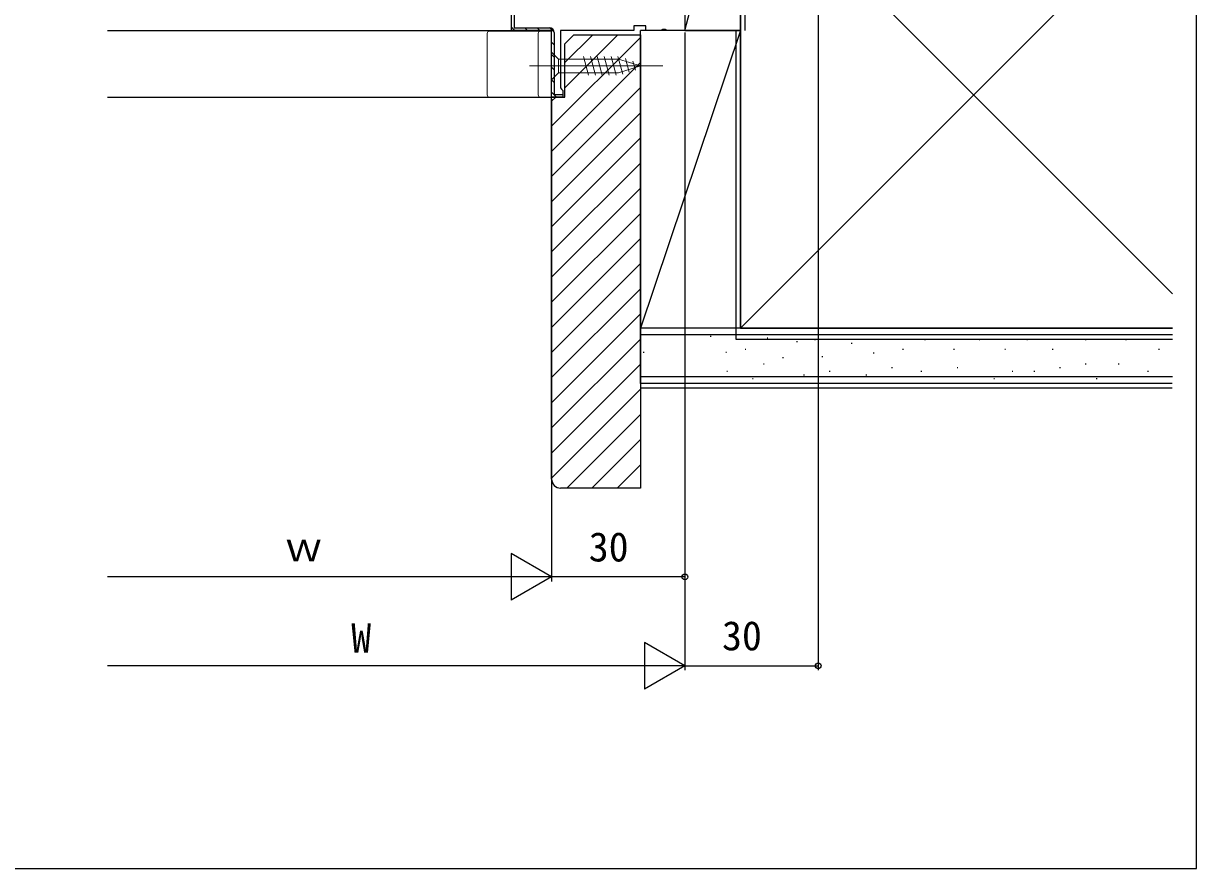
# Model space of a CAD drawing. Units: millimetres, scale not verified. Extents: x -525 to 525, y -783 to 779.
# Drawn here: x 260.9 to 525, y -782.9 to -592.7 of the extents above; entities that cross this region are included whole.
import ezdxf
from ezdxf.enums import TextEntityAlignment as Align

# ---------------------------------------------------------------- set-up
doc = ezdxf.new("R2010")
doc.units = ezdxf.units.MM
doc.header["$LTSCALE"] = 4
for name, color, linetype in [('0-2_YKK_11', 7, 'Continuous'), ('0-4_YKK_12', 2, 'Continuous'), ('0-7_YKK_D', 6, 'Continuous'), ('0-8_YKK_ZWAK', 7, 'Continuous'), ('0-9_YSS_K', 3, 'Continuous'), ('0-A_YSS_KE', 3, 'Continuous')]:
    doc.layers.add(name, color=color, linetype=linetype)
doc.layers.add('0-5_YKK_13', color=4, linetype='Continuous', lineweight=18)
doc.styles.add('ＭＳ ゴシック', font='')
doc.styles.get('ＭＳ ゴシック').set_extended_font_data('MS Gothic')

msp = doc.modelspace()

# ---------------------------------------------------------------- linework, layer by layer
at = {"layer": '0-2_YKK_11'}
for p, q in [((370.832, -593.553), (371.553, -594.274)), ((373.781, -593.674), (374.381, -594.274)), ((376.61, -593.674), (377.21, -594.274)), ((379.444, -593.68), (380.426, -594.662)), ((379.832, -596.896), (380.432, -597.496)), ((379.832, -599.725), (380.432, -600.325)), ((379.832, -602.553), (380.432, -603.153)), ((379.832, -605.381), (380.432, -605.981)), ((379.832, -608.21), (380.896, -609.274))]:
    msp.add_line(p, q, dxfattribs=at)
for points in [[(419.832, -464.274), (419.832, -541.774), (439.832, -541.774), (439.832, -544.274), (409.832, -544.274), (409.832, -594.274), (405.757, -594.274), (405.366, -594.086), (404.898, -594.086), (404.508, -594.274), (401.032, -594.274), (401.032, -593.274), (398.332, -593.274), (398.332, -594.274), (381.832, -594.274), (381.832, -607.182), (382.082, -607.478), (382.332, -607.774), (382.332, -609.274), (379.832, -609.274), (379.832, -594.274), (370.832, -594.274), (370.832, -589.474)], [(380.432, -594.774), (380.432, -608.674), (382.332, -608.674), (382.332, -609.274), (379.832, -609.274), (379.832, -594.274), (370.832, -594.274), (370.832, -589.474)], [(371.432, -589.474), (371.432, -593.674), (379.332, -593.674)]]:
    msp.add_lwpolyline(points, dxfattribs=at)
msp.add_arc((379.332, -594.774), 1.1, 0.00001, 89.99999, dxfattribs=at)
at = {"layer": '0-4_YKK_12'}
for p, q in [((279.832, -594.274), (371.332, -594.274)), ((279.832, -609.274), (380.896, -609.274))]:
    msp.add_line(p, q, dxfattribs=at)
at = {"layer": '0-5_YKK_13'}
for p, q in [((365.332, -594.975), (365.332, -608.775)), ((379.832, -594.475), (365.832, -594.475)), ((376.832, -594.975), (376.832, -608.775)), ((379.832, -609.275), (379.832, -594.475)), ((379.832, -599.175), (379.832, -605.375)), ((379.832, -599.175), (381.382, -600.725)), ((394.916, -600.725), (381.382, -600.725)), ((381.382, -600.725), (381.382, -603.825)), ((388.126, -604.375), (387.001, -600.175)), ((389.679, -604.375), (388.554, -600.175)), ((391.232, -604.375), (390.106, -600.175)), ((392.785, -604.375), (391.659, -600.175)), ((394.338, -604.375), (393.212, -600.175)), ((395.821, -604.116), (394.765, -600.175)), ((399.832, -602.275), (394.916, -600.725)), ((397.253, -603.665), (396.44, -600.629)), ((398.685, -603.213), (398.136, -601.164)), ((374.832, -602.275), (404.832, -602.275)), ((379.832, -605.375), (381.382, -603.825)), ((381.382, -603.825), (394.916, -603.825)), ((399.832, -602.275), (394.916, -603.825)), ((365.832, -609.275), (379.832, -609.275))]:
    msp.add_line(p, q, dxfattribs=at)
for centre, start, end in [((365.832, -594.975), 90, 180), ((377.332, -594.975), 90, 180), ((365.832, -608.775), 180, 270), ((377.332, -608.775), 180, 270)]:
    msp.add_arc(centre, 0.5, start, end, dxfattribs=at)
at = {"layer": '0-7_YKK_D'}
for p, q in [((439.832, -544.774), (439.832, -738.274)), ((409.832, -594.774), (409.832, -718.274)), ((409.832, -594.774), (409.832, -738.274)), ((409.832, -594.781), (409.832, -738.274)), ((379.832, -609.774), (379.832, -718.274)), ((379.832, -609.774), (379.832, -718.274)), ((379.832, -717.274), (370.739, -712.024)), ((370.739, -712.024), (370.739, -722.524)), ((369.332, -717.274), (279.832, -717.274)), ((379.832, -717.274), (361.645, -717.274)), ((379.832, -717.274), (370.739, -722.524)), ((409.832, -717.274), (379.832, -717.274)), ((409.832, -737.274), (400.739, -732.024)), ((400.739, -732.024), (400.739, -742.524)), ((399.332, -737.274), (279.832, -737.274)), ((409.832, -737.274), (391.645, -737.274)), ((409.832, -737.274), (400.739, -742.524)), ((409.832, -737.274), (439.832, -737.274))]:
    msp.add_line(p, q, dxfattribs=at)
for centre in [(409.832, -717.274), (439.832, -737.274)]:
    msp.add_circle(centre, 0.637, dxfattribs=at)
at = {"layer": '0-8_YKK_ZWAK'}
msp.add_lwpolyline([(-525, -782.9), (525, -782.9), (525, 747.1)], dxfattribs=at)
at = {"layer": '0-9_YSS_K'}
for p, q in [((409.832, -594.274), (422.332, -545.273)), ((422.332, -556.274), (519.618, -653.56)), ((422.332, -661.274), (519.916, -563.69)), ((379.832, -615.848), (399.832, -595.848)), ((382.832, -601.535), (389.093, -595.274)), ((382.832, -607.191), (394.75, -595.274)), ((422.332, -594.274), (399.832, -594.274)), ((399.832, -661.274), (399.832, -594.274)), ((422.332, -594.274), (399.832, -661.274)), ((422.332, -661.274), (422.332, -594.274)), ((379.832, -621.505), (399.832, -601.505)), ((379.832, -627.162), (399.832, -607.162)), ((379.832, -610.191), (380.75, -609.274)), ((379.832, -632.819), (399.832, -612.819)), ((379.832, -638.476), (399.832, -618.476)), ((379.832, -644.132), (399.832, -624.132)), ((379.832, -649.789), (399.832, -629.789)), ((379.832, -655.446), (399.832, -635.446)), ((379.832, -661.103), (399.832, -641.103)), ((379.832, -666.76), (399.832, -646.76)), ((379.832, -672.417), (399.832, -652.417)), ((379.832, -678.074), (399.832, -658.074)), ((422.332, -661.274), (399.832, -661.274)), ((519.588, -662.774), (399.832, -662.774)), ((379.832, -683.73), (399.832, -663.73)), ((415.516, -663.103), (415.716, -663.103)), ((428.314, -663.493), (428.514, -663.493)), ((434.94, -664.273), (435.14, -664.273)), ((439.031, -663.84), (439.231, -663.84)), ((447.272, -664.664), (447.472, -664.664)), ((463.756, -663.84), (463.956, -663.84)), ((476.049, -663.84), (476.249, -663.84)), ((486.763, -663.84), (486.963, -663.84)), ((499.95, -663.84), (500.15, -663.84)), ((509.016, -663.84), (509.216, -663.84)), ((400.449, -666.722), (400.649, -666.722)), ((419.024, -666.722), (419.224, -666.722)), ((423.372, -665.988), (423.572, -665.988)), ((431.822, -667.891), (432.022, -667.891)), ((440.679, -667.636), (440.879, -667.636)), ((452.217, -666.812), (452.417, -666.812)), ((458.811, -665.988), (459.011, -665.988)), ((470.28, -665.988), (470.48, -665.988)), ((481.818, -665.988), (482.018, -665.988)), ((492.533, -665.988), (492.733, -665.988)), ((516.433, -665.988), (516.633, -665.988)), ((379.832, -689.387), (399.832, -669.387)), ((427.493, -669.285), (427.693, -669.285)), ((456.338, -670.109), (456.538, -670.109)), ((471.104, -670.109), (471.304, -670.109)), ((494.181, -670.109), (494.381, -670.109)), ((499.95, -669.285), (500.15, -669.285)), ((507.367, -669.285), (507.567, -669.285)), ((519.556, -672.274), (399.832, -672.274)), ((416.295, -672.179), (416.495, -672.179)), ((419.251, -670.933), (419.451, -670.933)), ((425.02, -672.581), (425.22, -672.581)), ((431.632, -672.179), (431.832, -672.179)), ((436.558, -671.757), (436.758, -671.757)), ((442.327, -670.933), (442.527, -670.933)), ((450.569, -671.757), (450.769, -671.757)), ((462.931, -670.933), (463.131, -670.933)), ((479.346, -672.581), (479.546, -672.581)), ((483.467, -670.933), (483.667, -670.933)), ((488.412, -670.933), (488.612, -670.933)), ((502.422, -672.581), (502.622, -672.581)), ((513.961, -670.933), (514.161, -670.933)), ((379.832, -695.044), (399.832, -675.044)), ((519.548, -674.774), (399.832, -674.774)), ((383.259, -697.274), (399.832, -680.701)), ((388.916, -697.274), (399.832, -686.358)), ((394.573, -697.274), (399.832, -692.015))]:
    msp.add_line(p, q, dxfattribs=at)
msp.add_lwpolyline([(422.332, -594.274), (422.332, -545.273), (409.832, -545.273), (409.832, -594.274)], close=True, dxfattribs=at)
at = {"layer": '0-A_YSS_KE'}
for p, q in [((421.332, -594.274), (421.332, -663.774)), ((399.832, -673.774), (399.832, -661.274)), ((519.593, -661.274), (399.832, -661.274)), ((421.332, -663.774), (519.584, -663.774)), ((519.551, -673.774), (399.832, -673.774))]:
    msp.add_line(p, q, dxfattribs=at)
for points in [[(455.832, -545.274), (423.332, -545.274), (423.332, -594.274)], [(519.94, -556.274), (422.332, -556.274), (422.332, -661.274), (519.593, -661.274)], [(379.832, -695.274), (379.832, -609.274), (382.832, -609.274), (382.832, -597.274), (384.832, -595.274), (399.832, -595.274)], [(399.832, -595.274), (399.832, -697.274), (381.832, -697.274)]]:
    msp.add_lwpolyline(points, dxfattribs=at)
msp.add_arc((381.832, -695.274), 2, 180.00001, 269.99999, dxfattribs=at)

# ---------------------------------------------------------------- texts
at = {"layer": '0-7_YKK_D', "style": 'ＭＳ ゴシック'}
for s, p in [('30', (388.184, -715.774)), ('ｗ', (319.52, -715.774)), ('W', (334.724, -736.274)), ('30', (418.184, -735.774))]:
    msp.add_text(s, height=6.598, dxfattribs=at).set_placement(p, align=Align.BOTTOM_LEFT)

doc.saveas('drawing.dxf')
